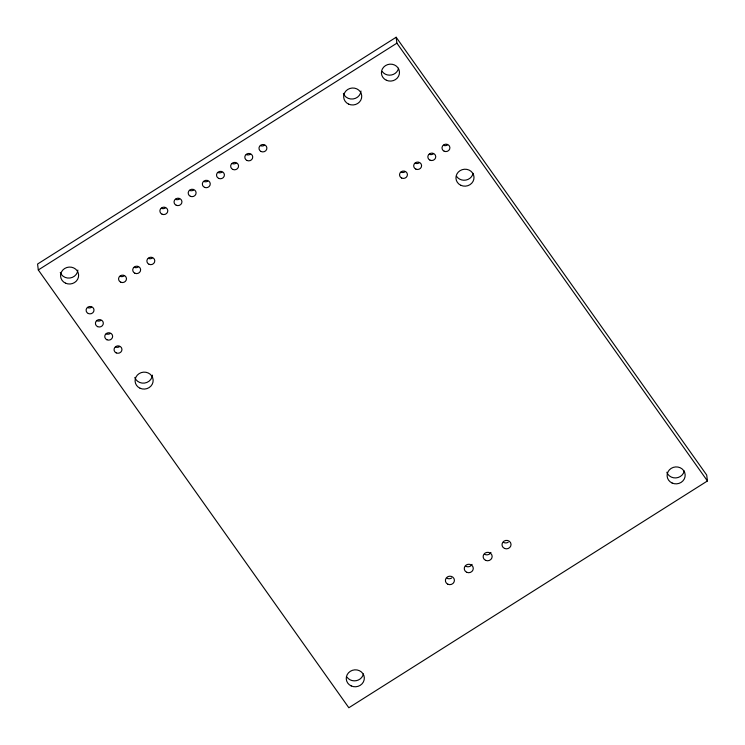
<?xml version="1.0" encoding="UTF-8"?>
<svg xmlns="http://www.w3.org/2000/svg" width="745" height="745" viewBox="0 0 745 745"><rect width="100%" height="100%" fill="white"/><g stroke="black" fill="none" stroke-linecap="round" stroke-linejoin="round"><path stroke-width="1.12" d="M396.163 37.25L37.567 264.037L38.302 269.96L348.837 707.75L707.433 480.963L706.698 475.04L396.163 37.25L396.899 43.173L707.433 480.963M38.302 269.96L396.899 43.173M77.871 270.072A9.042 8.465 -7.1 0 1 69.983 278.006A9.042 8.465 -7.1 0 1 60.28 272.419M363.402 673.955A9.042 8.465 -7.1 0 1 356.25 680.679A9.042 8.465 -7.1 0 1 347.002 677.158M398.566 68.279A9.042 8.465 -7.1 0 1 391.414 74.994A9.042 8.465 -7.1 0 1 382.166 71.473M360.98 91.03A9.042 8.465 -7.1 0 1 353.093 98.964A9.042 8.465 -7.1 0 1 343.389 93.367M684.255 471.036A9.042 8.465 -7.1 0 1 675.929 477.918A9.042 8.465 -7.1 0 1 666.831 472.265M152.399 375.145A9.042 8.465 -7.1 0 1 144.511 383.079A9.042 8.465 -7.1 0 1 134.808 377.482M473.094 173.343A9.042 8.465 -7.1 0 1 465.942 180.067A9.042 8.465 -7.1 0 1 456.694 176.537M451.647 577.999A4.526 4.237 -7.1 0 1 447.13 578.316M472.069 564.393A4.526 4.237 -7.1 0 1 466.007 566.377M490.946 552.464A4.526 4.237 -7.1 0 1 484.883 554.438M508.267 542.192A4.526 4.237 -7.1 0 1 503.76 542.5M447.382 145.014A3.958 3.706 -7.1 0 1 443.433 145.294M433.227 153.964A3.958 3.706 -7.1 0 1 429.278 154.243M419.072 162.913A3.958 3.706 -7.1 0 1 415.123 163.192M404.917 171.871A3.958 3.706 -7.1 0 1 400.968 172.142M123.959 275.985A3.958 3.706 -7.1 0 1 120.01 276.265M138.114 267.036A3.958 3.706 -7.1 0 1 134.165 267.315M152.269 258.087A3.958 3.706 -7.1 0 1 148.32 258.366M119.442 346.704A3.958 3.706 -7.1 0 1 115.494 346.984M110.12 333.574A3.958 3.706 -7.1 0 1 106.172 333.853M100.808 320.443A3.958 3.706 -7.1 0 1 96.859 320.713M91.486 307.303A3.958 3.706 -7.1 0 1 87.547 307.583M264.363 145.34A3.958 3.706 -7.1 0 1 260.415 145.62M250.208 154.29A3.958 3.706 -7.1 0 1 246.26 154.569M236.053 163.239A3.958 3.706 -7.1 0 1 232.105 163.518M221.898 172.197A3.958 3.706 -7.1 0 1 217.95 172.468M207.743 181.147A3.958 3.706 -7.1 0 1 203.795 181.426M193.588 190.096A3.958 3.706 -7.1 0 1 189.64 190.375M179.433 199.055A3.958 3.706 -7.1 0 1 175.485 199.325M165.278 208.004A3.958 3.706 -7.1 0 1 161.33 208.283M65.541 283.174A9.042 8.465 -7.1 0 0 78.616 274.905A9.042 8.465 -7.1 0 0 64.629 268.535A9.042 8.465 -7.1 0 0 65.541 283.174M351.23 685.94A9.042 8.465 -7.1 0 0 364.314 677.671A9.042 8.465 -7.1 0 0 350.318 671.301A9.042 8.465 -7.1 0 0 351.23 685.94M386.394 80.255A9.042 8.465 -7.1 0 0 399.469 71.986A9.042 8.465 -7.1 0 0 385.482 65.616A9.042 8.465 -7.1 0 0 386.394 80.255M348.651 104.132A9.042 8.465 -7.1 0 0 361.725 95.863A9.042 8.465 -7.1 0 0 347.729 89.484A9.042 8.465 -7.1 0 0 348.651 104.132M672.092 483.021A9.042 8.465 -7.1 0 0 685.167 474.751A9.042 8.465 -7.1 0 0 671.171 468.382A9.042 8.465 -7.1 0 0 672.092 483.021M140.069 388.247A9.042 8.465 -7.1 0 0 153.144 379.978A9.042 8.465 -7.1 0 0 139.157 373.599A9.042 8.465 -7.1 0 0 140.069 388.247M460.922 185.328A9.042 8.465 -7.1 0 0 473.997 177.059A9.042 8.465 -7.1 0 0 460.01 170.689A9.042 8.465 -7.1 0 0 460.922 185.328M447.875 584.238A4.526 4.237 -7.1 0 0 454.413 580.104A4.526 4.237 -7.1 0 0 447.419 576.919A4.526 4.237 -7.1 0 0 447.875 584.238M466.743 572.3A4.526 4.237 -7.1 0 0 473.28 568.165A4.526 4.237 -7.1 0 0 466.286 564.98A4.526 4.237 -7.1 0 0 466.743 572.3M485.619 560.361A4.526 4.237 -7.1 0 0 492.156 556.226A4.526 4.237 -7.1 0 0 485.163 553.041A4.526 4.237 -7.1 0 0 485.619 560.361M504.495 548.422A4.526 4.237 -7.1 0 0 511.033 544.288A4.526 4.237 -7.1 0 0 504.039 541.103A4.526 4.237 -7.1 0 0 504.495 548.422M444.169 151.207A3.958 3.706 -7.1 0 0 449.896 147.594A3.958 3.706 -7.1 0 0 443.769 144.809A3.958 3.706 -7.1 0 0 444.169 151.207M430.014 160.166A3.958 3.706 -7.1 0 0 435.741 156.543A3.958 3.706 -7.1 0 0 429.614 153.759A3.958 3.706 -7.1 0 0 430.014 160.166M415.859 169.115A3.958 3.706 -7.1 0 0 421.586 165.502A3.958 3.706 -7.1 0 0 415.459 162.708A3.958 3.706 -7.1 0 0 415.859 169.115M401.704 178.064A3.958 3.706 -7.1 0 0 407.422 174.451A3.958 3.706 -7.1 0 0 401.304 171.667A3.958 3.706 -7.1 0 0 401.704 178.064M120.746 282.187A3.958 3.706 -7.1 0 0 126.473 278.574A3.958 3.706 -7.1 0 0 120.345 275.78A3.958 3.706 -7.1 0 0 120.746 282.187M134.901 273.238A3.958 3.706 -7.1 0 0 140.628 269.615A3.958 3.706 -7.1 0 0 134.5 266.831A3.958 3.706 -7.1 0 0 134.901 273.238M149.056 264.289A3.958 3.706 -7.1 0 0 154.783 260.666A3.958 3.706 -7.1 0 0 148.655 257.882A3.958 3.706 -7.1 0 0 149.056 264.289M116.229 352.906A3.958 3.706 -7.1 0 0 121.947 349.284A3.958 3.706 -7.1 0 0 115.829 346.5A3.958 3.706 -7.1 0 0 116.229 352.906M106.917 339.767A3.958 3.706 -7.1 0 0 112.635 336.153A3.958 3.706 -7.1 0 0 106.516 333.369A3.958 3.706 -7.1 0 0 106.917 339.767M97.595 326.636A3.958 3.706 -7.1 0 0 103.322 323.023A3.958 3.706 -7.1 0 0 97.195 320.229A3.958 3.706 -7.1 0 0 97.595 326.636M88.282 313.505A3.958 3.706 -7.1 0 0 94 309.883A3.958 3.706 -7.1 0 0 87.882 307.098A3.958 3.706 -7.1 0 0 88.282 313.505M261.15 151.533A3.958 3.706 -7.1 0 0 266.878 147.92A3.958 3.706 -7.1 0 0 260.75 145.135A3.958 3.706 -7.1 0 0 261.15 151.533M246.995 160.492A3.958 3.706 -7.1 0 0 252.723 156.869A3.958 3.706 -7.1 0 0 246.595 154.085A3.958 3.706 -7.1 0 0 246.995 160.492M232.84 169.441A3.958 3.706 -7.1 0 0 238.558 165.828A3.958 3.706 -7.1 0 0 232.44 163.034A3.958 3.706 -7.1 0 0 232.84 169.441M218.685 178.39A3.958 3.706 -7.1 0 0 224.403 174.777A3.958 3.706 -7.1 0 0 218.285 171.993A3.958 3.706 -7.1 0 0 218.685 178.39M204.53 187.349A3.958 3.706 -7.1 0 0 210.248 183.726A3.958 3.706 -7.1 0 0 204.13 180.942A3.958 3.706 -7.1 0 0 204.53 187.349M190.375 196.298A3.958 3.706 -7.1 0 0 196.093 192.685A3.958 3.706 -7.1 0 0 189.975 189.891A3.958 3.706 -7.1 0 0 190.375 196.298M176.22 205.248A3.958 3.706 -7.1 0 0 181.938 201.634A3.958 3.706 -7.1 0 0 175.82 198.841A3.958 3.706 -7.1 0 0 176.22 205.248M162.065 214.206A3.958 3.706 -7.1 0 0 167.783 210.584A3.958 3.706 -7.1 0 0 161.665 207.799A3.958 3.706 -7.1 0 0 162.065 214.206"/></g></svg>
